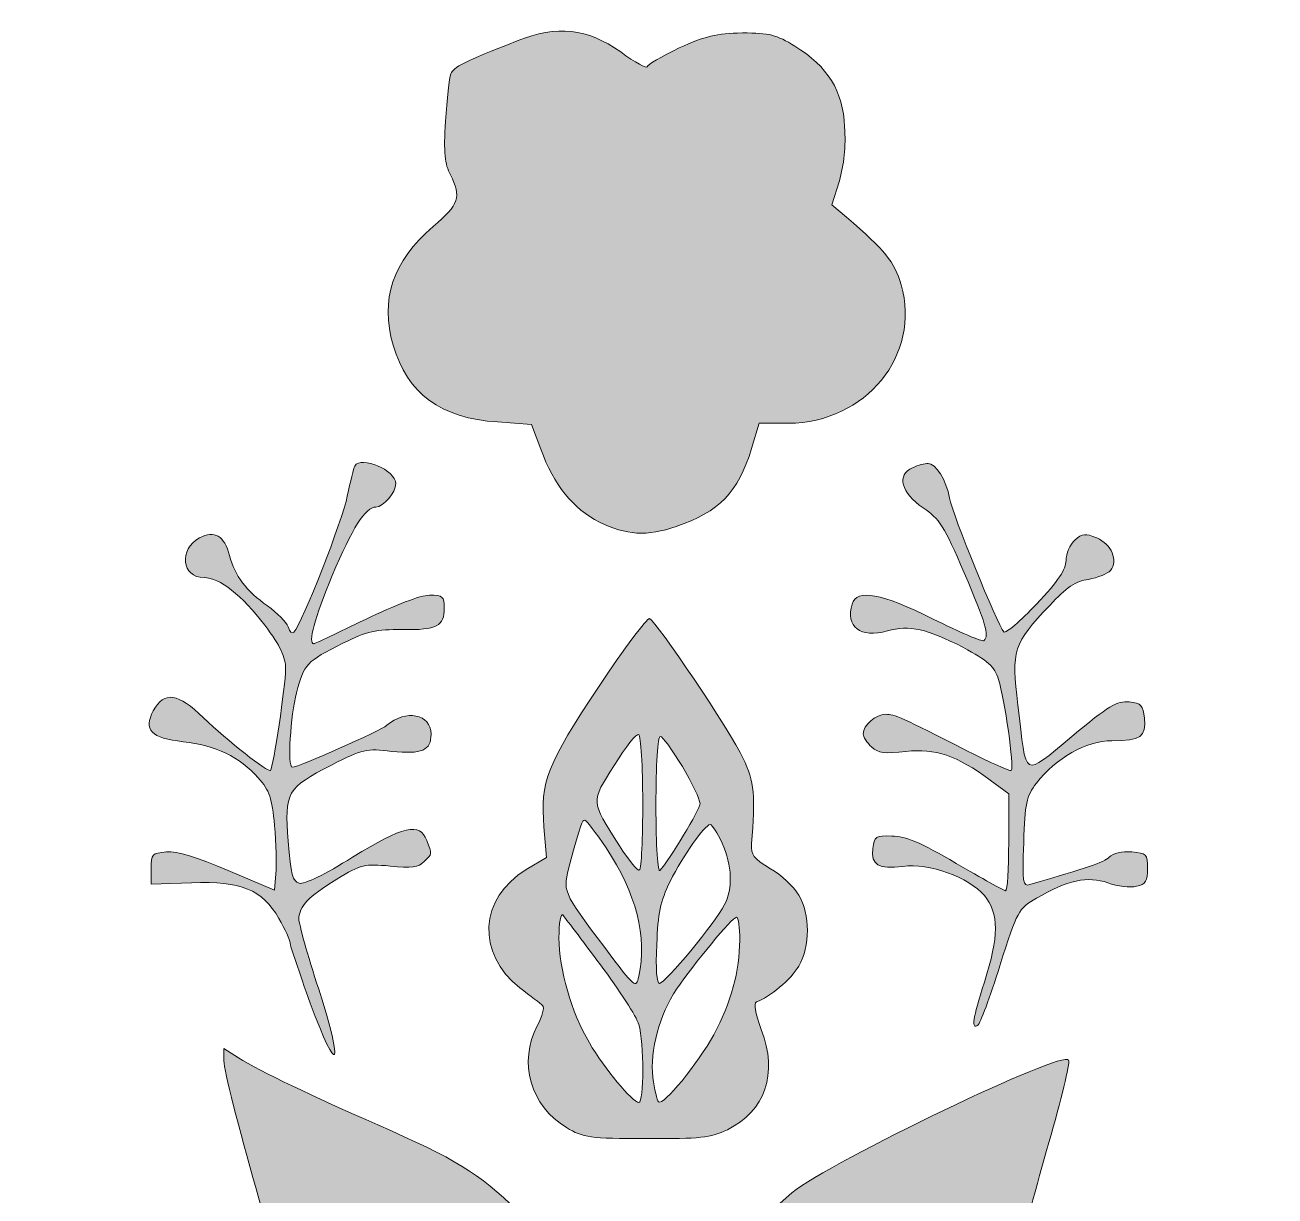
# Model space of a CAD drawing. Header units: millimetres. Extents: x 129 to 548, y 84 to 295.
# Drawn here: x 130.61 to 163.88, y 217.71 to 248.87 of the extents above; entities that cross this region are included whole.
import ezdxf

# ---------------------------------------------------------------- set-up
doc = ezdxf.new("R2010")
doc.units = ezdxf.units.MM
doc.header["$MEASUREMENT"] = 0
doc.layers.add('Layer 1', color=7, linetype='Continuous', lineweight=0)

# ---------------------------------------------------------------- blocks, each defined once
blk = doc.blocks.new('Block_0')
at = {"layer": 'Layer 1', "true_color": 0x000000, "transparency": 33554687}
h = blk.add_hatch(color=18, dxfattribs=at)
h.dxf.hatch_style = 2
edge = h.paths.add_edge_path()
edge.add_spline(control_points=[(143.706, 248.448), (142.274, 247.885), (142.016, 247.756), (141.946, 247.568), (141.899, 247.462), (141.84, 246.887), (141.805, 246.312), (141.746, 245.467), (141.781, 245.173), (141.934, 244.88), (142.227, 244.293), (142.169, 244.105), (141.476, 243.507), (140.385, 242.568), (140.056, 241.57), (140.408, 240.349), (140.784, 239.058), (141.676, 238.401), (143.19, 238.307), (143.19, 238.307), (144.094, 238.237), (144.094, 238.237), (144.094, 238.237), (144.34, 237.579), (144.34, 237.579), (144.681, 236.628), (145.197, 235.995), (145.901, 235.643), (146.606, 235.29), (147.169, 235.255), (147.944, 235.525), (149.094, 235.912), (149.587, 236.429), (149.951, 237.603), (149.951, 237.603), (150.15, 238.272), (150.15, 238.272), (150.15, 238.272), (150.925, 238.272), (150.925, 238.272), (152.991, 238.283), (154.47, 240.091), (153.93, 241.957), (153.742, 242.579), (153.519, 242.861), (152.474, 243.753), (152.474, 243.753), (152.087, 244.082), (152.087, 244.082), (152.087, 244.082), (152.287, 244.727), (152.287, 244.727), (152.404, 245.138), (152.463, 245.643), (152.427, 246.159), (152.38, 247.122), (151.981, 247.767), (151.101, 248.307), (150.608, 248.612), (150.432, 248.659), (149.704, 248.659), (149.012, 248.648), (148.718, 248.577), (148.026, 248.26), (147.556, 248.037), (147.169, 247.814), (147.169, 247.756), (147.169, 247.697), (146.852, 247.873), (146.465, 248.155), (145.561, 248.789), (144.786, 248.871), (143.706, 248.448)], knot_values=[0, 0, 0, 0, 1, 1, 1, 2, 2, 2, 3, 3, 3, 4, 4, 4, 5, 5, 5, 6, 6, 6, 7, 7, 7, 8, 8, 8, 9, 9, 9, 10, 10, 10, 11, 11, 11, 12, 12, 12, 13, 13, 13, 14, 14, 14, 15, 15, 15, 16, 16, 16, 17, 17, 17, 18, 18, 18, 19, 19, 19, 20, 20, 20, 21, 21, 21, 22, 22, 22, 23, 23, 23, 24, 24, 24, 24], degree=3, periodic=0)
h = blk.add_hatch(color=18, dxfattribs=at)
h.dxf.hatch_style = 2
edge = h.paths.add_edge_path()
edge.add_spline(control_points=[(139.387, 237.133), (139.352, 237.074), (139.27, 236.722), (139.187, 236.335), (139.07, 235.701), (137.99, 232.966), (137.767, 232.708), (137.72, 232.661), (137.65, 232.72), (137.615, 232.849), (137.568, 232.978), (137.321, 233.225), (137.063, 233.412), (136.5, 233.8), (136.194, 234.211), (136.054, 234.75), (135.913, 235.279), (135.654, 235.431), (135.255, 235.22), (134.692, 234.915), (134.774, 234.164), (135.373, 234.164), (135.784, 234.164), (136.382, 233.694), (136.993, 232.896), (137.415, 232.321), (137.544, 232.063), (137.544, 231.722), (137.544, 231.3), (137.216, 229.105), (137.145, 229.034), (137.086, 228.964), (135.983, 229.832), (135.361, 230.431), (134.68, 231.1), (134.316, 231.147), (134.023, 230.619), (133.753, 230.114), (133.964, 229.891), (134.821, 229.797), (135.678, 229.703), (136.324, 229.386), (136.816, 228.835), (137.122, 228.494), (137.18, 228.295), (137.251, 227.567), (137.298, 227.098), (137.309, 226.511), (137.286, 226.276), (137.286, 226.276), (137.251, 225.842), (137.251, 225.842), (137.251, 225.842), (136.018, 226.37), (136.018, 226.37), (135.173, 226.722), (134.657, 226.886), (134.375, 226.863), (133.988, 226.828), (133.964, 226.804), (133.964, 226.417), (133.964, 226.417), (133.964, 226.006), (133.964, 226.006), (133.964, 226.006), (135.044, 226.041), (135.044, 226.041), (136.37, 226.088), (136.91, 225.865), (137.368, 225.09), (137.532, 224.809), (137.662, 224.515), (137.662, 224.445), (137.662, 224.374), (137.908, 223.659), (138.202, 222.837), (138.941, 220.818), (139.105, 221.1), (138.425, 223.212), (138.131, 224.116), (137.896, 224.961), (137.896, 225.079), (137.908, 225.419), (138.143, 225.666), (138.906, 226.135), (139.563, 226.534), (139.645, 226.546), (140.326, 226.487), (140.889, 226.429), (141.089, 226.452), (141.23, 226.605), (141.453, 226.816), (141.453, 226.792), (141.3, 227.168), (141.124, 227.661), (140.678, 227.555), (139.328, 226.722), (138.601, 226.264), (138.037, 225.994), (137.908, 226.029), (137.732, 226.076), (137.685, 226.253), (137.615, 227.145), (137.509, 228.459), (137.579, 228.565), (138.765, 229.175), (139.598, 229.598), (139.692, 229.621), (140.373, 229.539), (141.171, 229.457), (141.418, 229.562), (141.418, 229.997), (141.418, 230.537), (140.737, 230.666), (140.244, 230.232), (140.08, 230.091), (137.885, 229.116), (137.72, 229.116), (137.591, 229.116), (137.673, 230.501), (137.838, 231.1), (138.037, 231.863), (138.096, 231.933), (139.07, 232.415), (139.727, 232.743), (139.95, 232.79), (140.655, 232.779), (141.57, 232.767), (141.77, 232.872), (141.77, 233.354), (141.77, 233.659), (141.735, 233.694), (141.371, 233.694), (141.136, 233.694), (140.467, 233.436), (139.669, 233.049), (138.941, 232.696), (138.331, 232.403), (138.295, 232.403), (138.131, 232.403), (138.319, 233.095), (138.788, 234.222), (139.317, 235.478), (139.669, 236.042), (139.95, 236.042), (140.15, 236.042), (140.479, 236.429), (140.479, 236.664), (140.479, 237.028), (139.551, 237.415), (139.387, 237.133)], knot_values=[0, 0, 0, 0, 1, 1, 1, 2, 2, 2, 3, 3, 3, 4, 4, 4, 5, 5, 5, 6, 6, 6, 7, 7, 7, 8, 8, 8, 9, 9, 9, 10, 10, 10, 11, 11, 11, 12, 12, 12, 13, 13, 13, 14, 14, 14, 15, 15, 15, 16, 16, 16, 17, 17, 17, 18, 18, 18, 19, 19, 19, 20, 20, 20, 21, 21, 21, 22, 22, 22, 23, 23, 23, 24, 24, 24, 25, 25, 25, 26, 26, 26, 27, 27, 27, 28, 28, 28, 29, 29, 29, 30, 30, 30, 31, 31, 31, 32, 32, 32, 33, 33, 33, 34, 34, 34, 35, 35, 35, 36, 36, 36, 37, 37, 37, 38, 38, 38, 39, 39, 39, 40, 40, 40, 41, 41, 41, 42, 42, 42, 43, 43, 43, 44, 44, 44, 45, 45, 45, 46, 46, 46, 47, 47, 47, 48, 48, 48, 49, 49, 49, 50, 50, 50, 50], degree=3, periodic=0)
h = blk.add_hatch(color=18, dxfattribs=at)
h.dxf.hatch_style = 2
edge = h.paths.add_edge_path()
edge.add_spline(control_points=[(154.235, 237.086), (153.801, 236.91), (153.93, 236.417), (154.517, 236.018), (154.951, 235.736), (155.08, 235.525), (155.608, 234.293), (156.195, 232.919), (156.277, 232.638), (156.136, 232.485), (156.09, 232.45), (155.491, 232.708), (154.787, 233.06), (153.39, 233.753), (152.756, 233.87), (152.627, 233.459), (152.439, 232.861), (152.85, 232.544), (153.566, 232.743), (154.153, 232.908), (154.622, 232.802), (155.573, 232.309), (156.254, 231.945), (156.406, 231.804), (156.524, 231.452), (156.688, 230.936), (156.946, 229.116), (156.864, 229.034), (156.841, 228.999), (156.324, 229.234), (155.714, 229.539), (153.906, 230.466), (153.765, 230.525), (153.519, 230.525), (153.261, 230.525), (152.92, 230.232), (152.92, 230.009), (152.92, 229.926), (153.026, 229.762), (153.143, 229.656), (153.319, 229.492), (153.496, 229.469), (154.059, 229.539), (154.857, 229.621), (155.397, 229.433), (156.301, 228.776), (156.301, 228.776), (156.794, 228.412), (156.794, 228.412), (156.794, 228.412), (156.794, 227.121), (156.794, 227.121), (156.794, 226.405), (156.759, 225.83), (156.712, 225.83), (156.676, 225.83), (156.078, 226.159), (155.397, 226.558), (154.458, 227.109), (154.047, 227.285), (153.683, 227.285), (153.249, 227.297), (153.214, 227.274), (153.179, 226.957), (153.12, 226.511), (153.331, 226.393), (153.977, 226.476), (154.681, 226.569), (155.726, 226.194), (156.148, 225.701), (156.536, 225.231), (156.536, 224.609), (156.148, 223.4), (155.831, 222.403), (155.796, 222.133), (155.972, 222.25), (156.031, 222.285), (156.301, 223.001), (156.559, 223.835), (157.029, 225.314), (157.052, 225.349), (157.533, 225.63), (158.355, 226.112), (158.895, 226.229), (159.435, 226.041), (159.693, 225.947), (160.033, 225.912), (160.198, 225.947), (160.444, 226.006), (160.491, 226.088), (160.491, 226.417), (160.491, 226.804), (160.468, 226.828), (160.069, 226.863), (159.81, 226.886), (159.576, 226.828), (159.47, 226.722), (159.317, 226.581), (158.895, 226.44), (157.357, 225.994), (157.169, 225.936), (157.158, 226.041), (157.193, 227.109), (157.228, 228.166), (157.263, 228.33), (157.533, 228.694), (158.05, 229.363), (158.86, 229.821), (159.54, 229.821), (160.315, 229.821), (160.456, 229.926), (160.409, 230.419), (160.374, 230.771), (160.327, 230.818), (159.998, 230.854), (159.681, 230.889), (159.458, 230.748), (158.472, 229.938), (157.146, 228.835), (157.275, 228.764), (157.04, 230.771), (156.864, 232.239), (156.911, 232.403), (157.885, 233.424), (158.331, 233.905), (158.578, 234.07), (158.918, 234.117), (159.165, 234.164), (159.435, 234.269), (159.505, 234.351), (159.716, 234.61), (159.529, 235.056), (159.141, 235.22), (158.836, 235.349), (158.754, 235.337), (158.554, 235.161), (158.425, 235.044), (158.32, 234.797), (158.32, 234.621), (158.32, 234.375), (158.12, 234.081), (157.533, 233.459), (157.111, 233.002), (156.712, 232.673), (156.665, 232.72), (156.5, 232.896), (155.291, 235.866), (155.221, 236.276), (155.139, 236.758), (154.845, 237.215), (154.646, 237.204), (154.564, 237.204), (154.388, 237.157), (154.235, 237.086)], knot_values=[0, 0, 0, 0, 1, 1, 1, 2, 2, 2, 3, 3, 3, 4, 4, 4, 5, 5, 5, 6, 6, 6, 7, 7, 7, 8, 8, 8, 9, 9, 9, 10, 10, 10, 11, 11, 11, 12, 12, 12, 13, 13, 13, 14, 14, 14, 15, 15, 15, 16, 16, 16, 17, 17, 17, 18, 18, 18, 19, 19, 19, 20, 20, 20, 21, 21, 21, 22, 22, 22, 23, 23, 23, 24, 24, 24, 25, 25, 25, 26, 26, 26, 27, 27, 27, 28, 28, 28, 29, 29, 29, 30, 30, 30, 31, 31, 31, 32, 32, 32, 33, 33, 33, 34, 34, 34, 35, 35, 35, 36, 36, 36, 37, 37, 37, 38, 38, 38, 39, 39, 39, 40, 40, 40, 41, 41, 41, 42, 42, 42, 43, 43, 43, 44, 44, 44, 45, 45, 45, 46, 46, 46, 47, 47, 47, 48, 48, 48, 49, 49, 49, 50, 50, 50, 51, 51, 51, 51], degree=3, periodic=0)
h = blk.add_hatch(color=18, dxfattribs=at)
h.dxf.hatch_style = 2
edge = h.paths.add_edge_path()
edge.add_spline(control_points=[(149.634, 224.515), (149.634, 223.705), (149.399, 222.849), (148.941, 221.992), (148.531, 221.241), (147.592, 220.09), (147.474, 220.208), (147.427, 220.255), (147.369, 220.548), (147.322, 220.865), (147.239, 221.581), (147.498, 222.532), (147.955, 223.212), (148.413, 223.882), (149.434, 225.126), (149.552, 225.126), (149.599, 225.126), (149.634, 224.844), (149.634, 224.515)], knot_values=[0, 0, 0, 0, 1, 1, 1, 2, 2, 2, 3, 3, 3, 4, 4, 4, 5, 5, 5, 6, 6, 6, 6], degree=3, periodic=0)
edge = h.paths.add_edge_path()
edge.add_spline(control_points=[(145.925, 223.858), (146.43, 223.189), (146.887, 222.473), (146.946, 222.273), (147.087, 221.781), (147.087, 220.196), (146.946, 220.196), (146.782, 220.196), (146.019, 221.111), (145.631, 221.781), (145.15, 222.602), (144.821, 223.741), (144.821, 224.574), (144.821, 224.973), (144.868, 225.243), (144.927, 225.184), (144.974, 225.114), (145.432, 224.527), (145.925, 223.858)], knot_values=[0, 0, 0, 0, 1, 1, 1, 2, 2, 2, 3, 3, 3, 4, 4, 4, 5, 5, 5, 6, 6, 6, 6], degree=3, periodic=0)
edge = h.paths.add_edge_path()
edge.add_spline(control_points=[(149.164, 227.098), (149.434, 226.499), (149.458, 225.889), (149.223, 225.443), (148.988, 224.985), (147.65, 223.365), (147.498, 223.365), (147.427, 223.365), (147.392, 223.741), (147.427, 224.398), (147.451, 225.22), (147.521, 225.548), (147.779, 226.076), (148.131, 226.769), (148.695, 227.579), (148.847, 227.591), (148.894, 227.591), (149.047, 227.368), (149.164, 227.098)], knot_values=[0, 0, 0, 0, 1, 1, 1, 2, 2, 2, 3, 3, 3, 4, 4, 4, 5, 5, 5, 6, 6, 6, 6], degree=3, periodic=0)
edge = h.paths.add_edge_path()
edge.add_spline(control_points=[(146.077, 226.968), (146.876, 225.76), (147.181, 224.598), (146.946, 223.553), (146.876, 223.212), (146.852, 223.236), (146.042, 224.316), (144.892, 225.842), (144.915, 225.806), (145.115, 226.546), (145.408, 227.626), (145.432, 227.708), (145.514, 227.708), (145.549, 227.708), (145.807, 227.368), (146.077, 226.968)], knot_values=[0, 0, 0, 0, 1, 1, 1, 2, 2, 2, 3, 3, 3, 4, 4, 4, 5, 5, 5, 5], degree=3, periodic=0)
edge = h.paths.add_edge_path()
edge.add_spline(control_points=[(148.108, 229.14), (148.366, 228.694), (148.577, 228.26), (148.577, 228.154), (148.577, 228.001), (147.768, 226.64), (147.509, 226.37), (147.451, 226.299), (147.404, 227.004), (147.404, 228.095), (147.404, 229.187), (147.451, 229.938), (147.521, 229.938), (147.58, 229.938), (147.838, 229.574), (148.108, 229.14)], knot_values=[0, 0, 0, 0, 1, 1, 1, 2, 2, 2, 3, 3, 3, 4, 4, 4, 5, 5, 5, 5], degree=3, periodic=0)
edge = h.paths.add_edge_path()
edge.add_spline(control_points=[(147.052, 228.189), (147.052, 227.238), (147.016, 226.417), (146.969, 226.382), (146.934, 226.335), (146.688, 226.628), (146.43, 227.027), (145.655, 228.26), (145.667, 228.166), (146.289, 229.163), (146.594, 229.656), (146.887, 230.02), (146.946, 229.985), (147.005, 229.95), (147.052, 229.14), (147.052, 228.189)], knot_values=[0, 0, 0, 0, 1, 1, 1, 2, 2, 2, 3, 3, 3, 4, 4, 4, 5, 5, 5, 5], degree=3, periodic=0)
edge = h.paths.add_edge_path()
edge.add_spline(control_points=[(145.89, 231.276), (144.505, 229.199), (144.317, 228.717), (144.422, 227.532), (144.422, 227.532), (144.493, 226.71), (144.493, 226.71), (144.493, 226.71), (143.953, 226.393), (143.953, 226.393), (142.697, 225.642), (142.615, 224.151), (143.777, 223.248), (144.059, 223.036), (144.34, 222.813), (144.387, 222.778), (144.446, 222.731), (144.375, 222.485), (144.246, 222.238), (143.73, 221.276), (144.07, 220.09), (145.021, 219.527), (145.479, 219.257), (145.631, 219.233), (147.157, 219.233), (148.589, 219.222), (148.847, 219.257), (149.305, 219.468), (150.315, 219.973), (150.655, 220.959), (150.209, 222.133), (150.045, 222.59), (149.998, 222.837), (150.08, 222.872), (150.432, 222.989), (150.995, 223.471), (151.207, 223.823), (151.512, 224.351), (151.512, 225.196), (151.207, 225.713), (151.078, 225.936), (150.737, 226.253), (150.455, 226.417), (149.998, 226.687), (149.927, 226.781), (149.951, 227.074), (150.056, 228.33), (150.021, 228.741), (149.728, 229.351), (149.387, 230.067), (147.415, 233.013), (147.228, 233.072), (147.169, 233.084), (146.559, 232.286), (145.89, 231.276)], knot_values=[0, 0, 0, 0, 1, 1, 1, 2, 2, 2, 3, 3, 3, 4, 4, 4, 5, 5, 5, 6, 6, 6, 7, 7, 7, 8, 8, 8, 9, 9, 9, 10, 10, 10, 11, 11, 11, 12, 12, 12, 13, 13, 13, 14, 14, 14, 15, 15, 15, 16, 16, 16, 17, 17, 17, 18, 18, 18, 18], degree=3, periodic=0)
h = blk.add_hatch(color=18, dxfattribs=at)
h.dxf.hatch_style = 2
edge = h.paths.add_edge_path()
edge.add_spline(control_points=[(135.901, 221.299), (135.901, 220.806), (137.521, 215.078), (137.896, 214.245), (138.835, 212.179), (140.76, 210.442), (143.413, 209.28), (144.023, 209.01), (144.587, 208.74), (144.645, 208.67), (144.728, 208.588), (144.27, 208.576), (143.178, 208.646), (140.08, 208.846), (138.683, 208.646), (136.922, 207.731), (136.065, 207.285), (135.666, 206.944), (133.26, 204.585), (131.171, 202.543), (130.607, 201.921), (130.748, 201.862), (131.171, 201.698), (134.422, 201.486), (136.84, 201.486), (139.176, 201.475), (139.422, 201.498), (140.185, 201.745), (141.242, 202.097), (142.368, 202.766), (143.507, 203.716), (144, 204.127), (144.469, 204.468), (144.552, 204.468), (144.786, 204.468), (144.728, 203.893), (144.411, 202.942), (143.566, 200.465), (143.566, 198.082), (144.411, 196.064), (145.138, 194.279), (147.016, 190.324), (147.122, 190.336), (147.298, 190.359), (150.068, 196.357), (150.279, 197.179), (150.796, 199.233), (150.596, 201.122), (149.587, 203.623), (149.235, 204.468), (149, 205.172), (149.059, 205.172), (149.117, 205.172), (149.516, 204.843), (149.951, 204.444), (151.618, 202.93), (153.143, 202.026), (154.74, 201.604), (155.726, 201.334), (157.627, 201.24), (158.742, 201.404), (159.247, 201.475), (160.432, 201.592), (161.371, 201.651), (162.31, 201.721), (163.249, 201.803), (163.472, 201.85), (163.472, 201.85), (163.883, 201.921), (163.883, 201.921), (163.883, 201.921), (163.59, 202.144), (163.59, 202.144), (163.437, 202.261), (162.31, 203.353), (161.078, 204.573), (159.716, 205.923), (158.519, 206.991), (158.003, 207.332), (156.313, 208.435), (154.329, 208.904), (151.923, 208.764), (151.171, 208.728), (150.561, 208.74), (150.455, 208.799), (150.244, 208.94), (150.197, 208.916), (151.5, 209.562), (152.885, 210.254), (153.484, 210.665), (154.435, 211.557), (155.737, 212.801), (156.559, 214.233), (157.029, 216.1), (157.169, 216.639), (157.545, 218.001), (157.862, 219.128), (158.191, 220.243), (158.425, 221.241), (158.39, 221.323), (158.284, 221.616), (152.075, 218.635), (151.019, 217.79), (150.232, 217.168), (148.977, 215.36), (148.507, 214.21), (148.343, 213.811), (148.002, 212.707), (147.744, 211.757), (147.122, 209.491), (147.157, 209.597), (147.052, 209.703), (146.993, 209.761), (146.84, 210.407), (146.699, 211.146), (146.195, 213.846), (145.244, 215.806), (143.706, 217.32), (142.697, 218.306), (142.051, 218.705), (139.997, 219.597), (138.272, 220.349), (136.887, 221.018), (136.288, 221.381), (136.288, 221.381), (135.901, 221.628), (135.901, 221.628), (135.901, 221.628), (135.901, 221.299), (135.901, 221.299)], knot_values=[0, 0, 0, 0, 1, 1, 1, 2, 2, 2, 3, 3, 3, 4, 4, 4, 5, 5, 5, 6, 6, 6, 7, 7, 7, 8, 8, 8, 9, 9, 9, 10, 10, 10, 11, 11, 11, 12, 12, 12, 13, 13, 13, 14, 14, 14, 15, 15, 15, 16, 16, 16, 17, 17, 17, 18, 18, 18, 19, 19, 19, 20, 20, 20, 21, 21, 21, 22, 22, 22, 23, 23, 23, 24, 24, 24, 25, 25, 25, 26, 26, 26, 27, 27, 27, 28, 28, 28, 29, 29, 29, 30, 30, 30, 31, 31, 31, 32, 32, 32, 33, 33, 33, 34, 34, 34, 35, 35, 35, 36, 36, 36, 37, 37, 37, 38, 38, 38, 39, 39, 39, 40, 40, 40, 41, 41, 41, 42, 42, 42, 43, 43, 43, 43], degree=3, periodic=0)
at = {"layer": 'Layer 1'}
for points, knots in [([(143.706, 248.448), (142.274, 247.885), (142.016, 247.756), (141.946, 247.568), (141.899, 247.462), (141.84, 246.887), (141.805, 246.312), (141.746, 245.467), (141.781, 245.173), (141.934, 244.88), (142.227, 244.293), (142.169, 244.105), (141.476, 243.507), (140.385, 242.568), (140.056, 241.57), (140.408, 240.349), (140.784, 239.058), (141.676, 238.401), (143.19, 238.307), (143.19, 238.307), (144.094, 238.237), (144.094, 238.237), (144.094, 238.237), (144.34, 237.579), (144.34, 237.579), (144.681, 236.628), (145.197, 235.995), (145.901, 235.643), (146.606, 235.29), (147.169, 235.255), (147.944, 235.525), (149.094, 235.912), (149.587, 236.429), (149.951, 237.603), (149.951, 237.603), (150.15, 238.272), (150.15, 238.272), (150.15, 238.272), (150.925, 238.272), (150.925, 238.272), (152.991, 238.283), (154.47, 240.091), (153.93, 241.957), (153.742, 242.579), (153.519, 242.861), (152.474, 243.753), (152.474, 243.753), (152.087, 244.082), (152.087, 244.082), (152.087, 244.082), (152.287, 244.727), (152.287, 244.727), (152.404, 245.138), (152.463, 245.643), (152.427, 246.159), (152.38, 247.122), (151.981, 247.767), (151.101, 248.307), (150.608, 248.612), (150.432, 248.659), (149.704, 248.659), (149.012, 248.648), (148.718, 248.577), (148.026, 248.26), (147.556, 248.037), (147.169, 247.814), (147.169, 247.756), (147.169, 247.697), (146.852, 247.873), (146.465, 248.155), (145.561, 248.789), (144.786, 248.871), (143.706, 248.448)], [0, 0, 0, 0, 1, 1, 1, 2, 2, 2, 3, 3, 3, 4, 4, 4, 5, 5, 5, 6, 6, 6, 7, 7, 7, 8, 8, 8, 9, 9, 9, 10, 10, 10, 11, 11, 11, 12, 12, 12, 13, 13, 13, 14, 14, 14, 15, 15, 15, 16, 16, 16, 17, 17, 17, 18, 18, 18, 19, 19, 19, 20, 20, 20, 21, 21, 21, 22, 22, 22, 23, 23, 23, 24, 24, 24, 24]), ([(139.387, 237.133), (139.352, 237.074), (139.27, 236.722), (139.187, 236.335), (139.07, 235.701), (137.99, 232.966), (137.767, 232.708), (137.72, 232.661), (137.65, 232.72), (137.615, 232.849), (137.568, 232.978), (137.321, 233.225), (137.063, 233.412), (136.5, 233.8), (136.194, 234.211), (136.054, 234.75), (135.913, 235.279), (135.654, 235.431), (135.255, 235.22), (134.692, 234.915), (134.774, 234.164), (135.373, 234.164), (135.784, 234.164), (136.382, 233.694), (136.993, 232.896), (137.415, 232.321), (137.544, 232.063), (137.544, 231.722), (137.544, 231.3), (137.216, 229.105), (137.145, 229.034), (137.086, 228.964), (135.983, 229.832), (135.361, 230.431), (134.68, 231.1), (134.316, 231.147), (134.023, 230.619), (133.753, 230.114), (133.964, 229.891), (134.821, 229.797), (135.678, 229.703), (136.324, 229.386), (136.816, 228.835), (137.122, 228.494), (137.18, 228.295), (137.251, 227.567), (137.298, 227.098), (137.309, 226.511), (137.286, 226.276), (137.286, 226.276), (137.251, 225.842), (137.251, 225.842), (137.251, 225.842), (136.018, 226.37), (136.018, 226.37), (135.173, 226.722), (134.657, 226.886), (134.375, 226.863), (133.988, 226.828), (133.964, 226.804), (133.964, 226.417), (133.964, 226.417), (133.964, 226.006), (133.964, 226.006), (133.964, 226.006), (135.044, 226.041), (135.044, 226.041), (136.37, 226.088), (136.91, 225.865), (137.368, 225.09), (137.532, 224.809), (137.662, 224.515), (137.662, 224.445), (137.662, 224.374), (137.908, 223.659), (138.202, 222.837), (138.941, 220.818), (139.105, 221.1), (138.425, 223.212), (138.131, 224.116), (137.896, 224.961), (137.896, 225.079), (137.908, 225.419), (138.143, 225.666), (138.906, 226.135), (139.563, 226.534), (139.645, 226.546), (140.326, 226.487), (140.889, 226.429), (141.089, 226.452), (141.23, 226.605), (141.453, 226.816), (141.453, 226.792), (141.3, 227.168), (141.124, 227.661), (140.678, 227.555), (139.328, 226.722), (138.601, 226.264), (138.037, 225.994), (137.908, 226.029), (137.732, 226.076), (137.685, 226.253), (137.615, 227.145), (137.509, 228.459), (137.579, 228.565), (138.765, 229.175), (139.598, 229.598), (139.692, 229.621), (140.373, 229.539), (141.171, 229.457), (141.418, 229.562), (141.418, 229.997), (141.418, 230.537), (140.737, 230.666), (140.244, 230.232), (140.08, 230.091), (137.885, 229.116), (137.72, 229.116), (137.591, 229.116), (137.673, 230.501), (137.838, 231.1), (138.037, 231.863), (138.096, 231.933), (139.07, 232.415), (139.727, 232.743), (139.95, 232.79), (140.655, 232.779), (141.57, 232.767), (141.77, 232.872), (141.77, 233.354), (141.77, 233.659), (141.735, 233.694), (141.371, 233.694), (141.136, 233.694), (140.467, 233.436), (139.669, 233.049), (138.941, 232.696), (138.331, 232.403), (138.295, 232.403), (138.131, 232.403), (138.319, 233.095), (138.788, 234.222), (139.317, 235.478), (139.669, 236.042), (139.95, 236.042), (140.15, 236.042), (140.479, 236.429), (140.479, 236.664), (140.479, 237.028), (139.551, 237.415), (139.387, 237.133)], [0, 0, 0, 0, 1, 1, 1, 2, 2, 2, 3, 3, 3, 4, 4, 4, 5, 5, 5, 6, 6, 6, 7, 7, 7, 8, 8, 8, 9, 9, 9, 10, 10, 10, 11, 11, 11, 12, 12, 12, 13, 13, 13, 14, 14, 14, 15, 15, 15, 16, 16, 16, 17, 17, 17, 18, 18, 18, 19, 19, 19, 20, 20, 20, 21, 21, 21, 22, 22, 22, 23, 23, 23, 24, 24, 24, 25, 25, 25, 26, 26, 26, 27, 27, 27, 28, 28, 28, 29, 29, 29, 30, 30, 30, 31, 31, 31, 32, 32, 32, 33, 33, 33, 34, 34, 34, 35, 35, 35, 36, 36, 36, 37, 37, 37, 38, 38, 38, 39, 39, 39, 40, 40, 40, 41, 41, 41, 42, 42, 42, 43, 43, 43, 44, 44, 44, 45, 45, 45, 46, 46, 46, 47, 47, 47, 48, 48, 48, 49, 49, 49, 50, 50, 50, 50]), ([(154.235, 237.086), (153.801, 236.91), (153.93, 236.417), (154.517, 236.018), (154.951, 235.736), (155.08, 235.525), (155.608, 234.293), (156.195, 232.919), (156.277, 232.638), (156.136, 232.485), (156.09, 232.45), (155.491, 232.708), (154.787, 233.06), (153.39, 233.753), (152.756, 233.87), (152.627, 233.459), (152.439, 232.861), (152.85, 232.544), (153.566, 232.743), (154.153, 232.908), (154.622, 232.802), (155.573, 232.309), (156.254, 231.945), (156.406, 231.804), (156.524, 231.452), (156.688, 230.936), (156.946, 229.116), (156.864, 229.034), (156.841, 228.999), (156.324, 229.234), (155.714, 229.539), (153.906, 230.466), (153.765, 230.525), (153.519, 230.525), (153.261, 230.525), (152.92, 230.232), (152.92, 230.009), (152.92, 229.926), (153.026, 229.762), (153.143, 229.656), (153.319, 229.492), (153.496, 229.469), (154.059, 229.539), (154.857, 229.621), (155.397, 229.433), (156.301, 228.776), (156.301, 228.776), (156.794, 228.412), (156.794, 228.412), (156.794, 228.412), (156.794, 227.121), (156.794, 227.121), (156.794, 226.405), (156.759, 225.83), (156.712, 225.83), (156.676, 225.83), (156.078, 226.159), (155.397, 226.558), (154.458, 227.109), (154.047, 227.285), (153.683, 227.285), (153.249, 227.297), (153.214, 227.274), (153.179, 226.957), (153.12, 226.511), (153.331, 226.393), (153.977, 226.476), (154.681, 226.569), (155.726, 226.194), (156.148, 225.701), (156.536, 225.231), (156.536, 224.609), (156.148, 223.4), (155.831, 222.403), (155.796, 222.133), (155.972, 222.25), (156.031, 222.285), (156.301, 223.001), (156.559, 223.835), (157.029, 225.314), (157.052, 225.349), (157.533, 225.63), (158.355, 226.112), (158.895, 226.229), (159.435, 226.041), (159.693, 225.947), (160.033, 225.912), (160.198, 225.947), (160.444, 226.006), (160.491, 226.088), (160.491, 226.417), (160.491, 226.804), (160.468, 226.828), (160.069, 226.863), (159.81, 226.886), (159.576, 226.828), (159.47, 226.722), (159.317, 226.581), (158.895, 226.44), (157.357, 225.994), (157.169, 225.936), (157.158, 226.041), (157.193, 227.109), (157.228, 228.166), (157.263, 228.33), (157.533, 228.694), (158.05, 229.363), (158.86, 229.821), (159.54, 229.821), (160.315, 229.821), (160.456, 229.926), (160.409, 230.419), (160.374, 230.771), (160.327, 230.818), (159.998, 230.854), (159.681, 230.889), (159.458, 230.748), (158.472, 229.938), (157.146, 228.835), (157.275, 228.764), (157.04, 230.771), (156.864, 232.239), (156.911, 232.403), (157.885, 233.424), (158.331, 233.905), (158.578, 234.07), (158.918, 234.117), (159.165, 234.164), (159.435, 234.269), (159.505, 234.351), (159.716, 234.61), (159.529, 235.056), (159.141, 235.22), (158.836, 235.349), (158.754, 235.337), (158.554, 235.161), (158.425, 235.044), (158.32, 234.797), (158.32, 234.621), (158.32, 234.375), (158.12, 234.081), (157.533, 233.459), (157.111, 233.002), (156.712, 232.673), (156.665, 232.72), (156.5, 232.896), (155.291, 235.866), (155.221, 236.276), (155.139, 236.758), (154.845, 237.215), (154.646, 237.204), (154.564, 237.204), (154.388, 237.157), (154.235, 237.086)], [0, 0, 0, 0, 1, 1, 1, 2, 2, 2, 3, 3, 3, 4, 4, 4, 5, 5, 5, 6, 6, 6, 7, 7, 7, 8, 8, 8, 9, 9, 9, 10, 10, 10, 11, 11, 11, 12, 12, 12, 13, 13, 13, 14, 14, 14, 15, 15, 15, 16, 16, 16, 17, 17, 17, 18, 18, 18, 19, 19, 19, 20, 20, 20, 21, 21, 21, 22, 22, 22, 23, 23, 23, 24, 24, 24, 25, 25, 25, 26, 26, 26, 27, 27, 27, 28, 28, 28, 29, 29, 29, 30, 30, 30, 31, 31, 31, 32, 32, 32, 33, 33, 33, 34, 34, 34, 35, 35, 35, 36, 36, 36, 37, 37, 37, 38, 38, 38, 39, 39, 39, 40, 40, 40, 41, 41, 41, 42, 42, 42, 43, 43, 43, 44, 44, 44, 45, 45, 45, 46, 46, 46, 47, 47, 47, 48, 48, 48, 49, 49, 49, 50, 50, 50, 51, 51, 51, 51]), ([(145.89, 231.276), (144.505, 229.199), (144.317, 228.717), (144.422, 227.532), (144.422, 227.532), (144.493, 226.71), (144.493, 226.71), (144.493, 226.71), (143.953, 226.393), (143.953, 226.393), (142.697, 225.642), (142.615, 224.151), (143.777, 223.248), (144.059, 223.036), (144.34, 222.813), (144.387, 222.778), (144.446, 222.731), (144.375, 222.485), (144.246, 222.238), (143.73, 221.276), (144.07, 220.09), (145.021, 219.527), (145.479, 219.257), (145.631, 219.233), (147.157, 219.233), (148.589, 219.222), (148.847, 219.257), (149.305, 219.468), (150.315, 219.973), (150.655, 220.959), (150.209, 222.133), (150.045, 222.59), (149.998, 222.837), (150.08, 222.872), (150.432, 222.989), (150.995, 223.471), (151.207, 223.823), (151.512, 224.351), (151.512, 225.196), (151.207, 225.713), (151.078, 225.936), (150.737, 226.253), (150.455, 226.417), (149.998, 226.687), (149.927, 226.781), (149.951, 227.074), (150.056, 228.33), (150.021, 228.741), (149.728, 229.351), (149.387, 230.067), (147.415, 233.013), (147.228, 233.072), (147.169, 233.084), (146.559, 232.286), (145.89, 231.276)], [0, 0, 0, 0, 1, 1, 1, 2, 2, 2, 3, 3, 3, 4, 4, 4, 5, 5, 5, 6, 6, 6, 7, 7, 7, 8, 8, 8, 9, 9, 9, 10, 10, 10, 11, 11, 11, 12, 12, 12, 13, 13, 13, 14, 14, 14, 15, 15, 15, 16, 16, 16, 17, 17, 17, 18, 18, 18, 18]), ([(147.052, 228.189), (147.052, 227.238), (147.016, 226.417), (146.969, 226.382), (146.934, 226.335), (146.688, 226.628), (146.43, 227.027), (145.655, 228.26), (145.667, 228.166), (146.289, 229.163), (146.594, 229.656), (146.887, 230.02), (146.946, 229.985), (147.005, 229.95), (147.052, 229.14), (147.052, 228.189)], [0, 0, 0, 0, 1, 1, 1, 2, 2, 2, 3, 3, 3, 4, 4, 4, 5, 5, 5, 5]), ([(148.108, 229.14), (148.366, 228.694), (148.577, 228.26), (148.577, 228.154), (148.577, 228.001), (147.768, 226.64), (147.509, 226.37), (147.451, 226.299), (147.404, 227.004), (147.404, 228.095), (147.404, 229.187), (147.451, 229.938), (147.521, 229.938), (147.58, 229.938), (147.838, 229.574), (148.108, 229.14)], [0, 0, 0, 0, 1, 1, 1, 2, 2, 2, 3, 3, 3, 4, 4, 4, 5, 5, 5, 5]), ([(146.077, 226.968), (146.876, 225.76), (147.181, 224.598), (146.946, 223.553), (146.876, 223.212), (146.852, 223.236), (146.042, 224.316), (144.892, 225.842), (144.915, 225.806), (145.115, 226.546), (145.408, 227.626), (145.432, 227.708), (145.514, 227.708), (145.549, 227.708), (145.807, 227.368), (146.077, 226.968)], [0, 0, 0, 0, 1, 1, 1, 2, 2, 2, 3, 3, 3, 4, 4, 4, 5, 5, 5, 5]), ([(149.164, 227.098), (149.434, 226.499), (149.458, 225.889), (149.223, 225.443), (148.988, 224.985), (147.65, 223.365), (147.498, 223.365), (147.427, 223.365), (147.392, 223.741), (147.427, 224.398), (147.451, 225.22), (147.521, 225.548), (147.779, 226.076), (148.131, 226.769), (148.695, 227.579), (148.847, 227.591), (148.894, 227.591), (149.047, 227.368), (149.164, 227.098)], [0, 0, 0, 0, 1, 1, 1, 2, 2, 2, 3, 3, 3, 4, 4, 4, 5, 5, 5, 6, 6, 6, 6]), ([(145.925, 223.858), (146.43, 223.189), (146.887, 222.473), (146.946, 222.273), (147.087, 221.781), (147.087, 220.196), (146.946, 220.196), (146.782, 220.196), (146.019, 221.111), (145.631, 221.781), (145.15, 222.602), (144.821, 223.741), (144.821, 224.574), (144.821, 224.973), (144.868, 225.243), (144.927, 225.184), (144.974, 225.114), (145.432, 224.527), (145.925, 223.858)], [0, 0, 0, 0, 1, 1, 1, 2, 2, 2, 3, 3, 3, 4, 4, 4, 5, 5, 5, 6, 6, 6, 6]), ([(149.634, 224.515), (149.634, 223.705), (149.399, 222.849), (148.941, 221.992), (148.531, 221.241), (147.592, 220.09), (147.474, 220.208), (147.427, 220.255), (147.369, 220.548), (147.322, 220.865), (147.239, 221.581), (147.498, 222.532), (147.955, 223.212), (148.413, 223.882), (149.434, 225.126), (149.552, 225.126), (149.599, 225.126), (149.634, 224.844), (149.634, 224.515)], [0, 0, 0, 0, 1, 1, 1, 2, 2, 2, 3, 3, 3, 4, 4, 4, 5, 5, 5, 6, 6, 6, 6]), ([(135.901, 221.299), (135.901, 220.806), (137.521, 215.078), (137.896, 214.245), (138.835, 212.179), (140.76, 210.442), (143.413, 209.28), (144.023, 209.01), (144.587, 208.74), (144.645, 208.67), (144.728, 208.588), (144.27, 208.576), (143.178, 208.646), (140.08, 208.846), (138.683, 208.646), (136.922, 207.731), (136.065, 207.285), (135.666, 206.944), (133.26, 204.585), (131.171, 202.543), (130.607, 201.921), (130.748, 201.862), (131.171, 201.698), (134.422, 201.486), (136.84, 201.486), (139.176, 201.475), (139.422, 201.498), (140.185, 201.745), (141.242, 202.097), (142.368, 202.766), (143.507, 203.716), (144, 204.127), (144.469, 204.468), (144.552, 204.468), (144.786, 204.468), (144.728, 203.893), (144.411, 202.942), (143.566, 200.465), (143.566, 198.082), (144.411, 196.064), (145.138, 194.279), (147.016, 190.324), (147.122, 190.336), (147.298, 190.359), (150.068, 196.357), (150.279, 197.179), (150.796, 199.233), (150.596, 201.122), (149.587, 203.623), (149.235, 204.468), (149, 205.172), (149.059, 205.172), (149.117, 205.172), (149.516, 204.843), (149.951, 204.444), (151.618, 202.93), (153.143, 202.026), (154.74, 201.604), (155.726, 201.334), (157.627, 201.24), (158.742, 201.404), (159.247, 201.475), (160.432, 201.592), (161.371, 201.651), (162.31, 201.721), (163.249, 201.803), (163.472, 201.85), (163.472, 201.85), (163.883, 201.921), (163.883, 201.921), (163.883, 201.921), (163.59, 202.144), (163.59, 202.144), (163.437, 202.261), (162.31, 203.353), (161.078, 204.573), (159.716, 205.923), (158.519, 206.991), (158.003, 207.332), (156.313, 208.435), (154.329, 208.904), (151.923, 208.764), (151.171, 208.728), (150.561, 208.74), (150.455, 208.799), (150.244, 208.94), (150.197, 208.916), (151.5, 209.562), (152.885, 210.254), (153.484, 210.665), (154.435, 211.557), (155.737, 212.801), (156.559, 214.233), (157.029, 216.1), (157.169, 216.639), (157.545, 218.001), (157.862, 219.128), (158.191, 220.243), (158.425, 221.241), (158.39, 221.323), (158.284, 221.616), (152.075, 218.635), (151.019, 217.79), (150.232, 217.168), (148.977, 215.36), (148.507, 214.21), (148.343, 213.811), (148.002, 212.707), (147.744, 211.757), (147.122, 209.491), (147.157, 209.597), (147.052, 209.703), (146.993, 209.761), (146.84, 210.407), (146.699, 211.146), (146.195, 213.846), (145.244, 215.806), (143.706, 217.32), (142.697, 218.306), (142.051, 218.705), (139.997, 219.597), (138.272, 220.349), (136.887, 221.018), (136.288, 221.381), (136.288, 221.381), (135.901, 221.628), (135.901, 221.628), (135.901, 221.628), (135.901, 221.299), (135.901, 221.299)], [0, 0, 0, 0, 1, 1, 1, 2, 2, 2, 3, 3, 3, 4, 4, 4, 5, 5, 5, 6, 6, 6, 7, 7, 7, 8, 8, 8, 9, 9, 9, 10, 10, 10, 11, 11, 11, 12, 12, 12, 13, 13, 13, 14, 14, 14, 15, 15, 15, 16, 16, 16, 17, 17, 17, 18, 18, 18, 19, 19, 19, 20, 20, 20, 21, 21, 21, 22, 22, 22, 23, 23, 23, 24, 24, 24, 25, 25, 25, 26, 26, 26, 27, 27, 27, 28, 28, 28, 29, 29, 29, 30, 30, 30, 31, 31, 31, 32, 32, 32, 33, 33, 33, 34, 34, 34, 35, 35, 35, 36, 36, 36, 37, 37, 37, 38, 38, 38, 39, 39, 39, 40, 40, 40, 41, 41, 41, 42, 42, 42, 43, 43, 43, 43])]:
    blk.add_open_spline(points, degree=3, knots=knots, dxfattribs=at)

msp = doc.modelspace()

# ---------------------------------------------------------------- block references
at = {"layer": 'Layer 1'}
msp.add_blockref('Block_0', (0, 0), dxfattribs=at)

doc.saveas('drawing.dxf')
